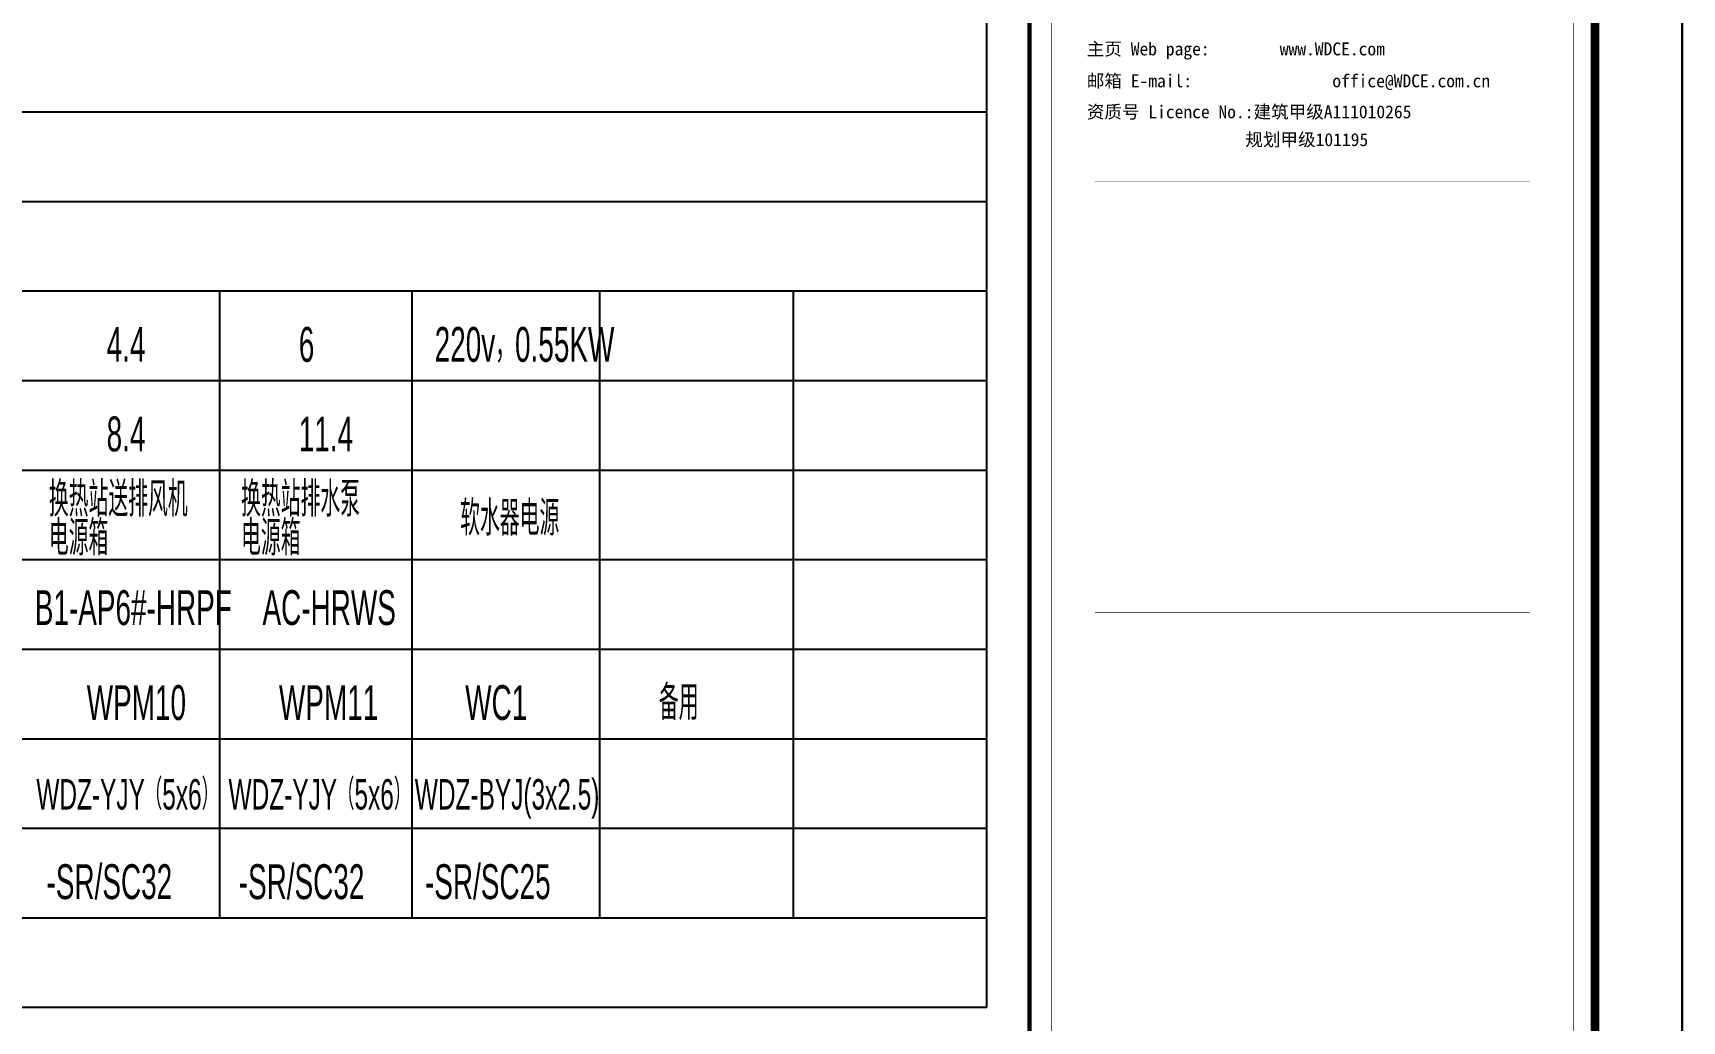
# Model space of a CAD drawing. Extents: x 776418 to 2076422, y -1170708 to 498544.
# Drawn here: x 973575 to 992531, y -1070047 to -1058698 of the extents above; entities that cross this region are included whole.
import ezdxf

# ---------------------------------------------------------------- set-up
doc = ezdxf.new("R2010")
doc.units = 0
doc.header["$LTSCALE"] = 1000
doc.header["$MEASUREMENT"] = 0
doc.layers.get('0').update_dxf_attribs({"linetype": 'CONTINUOUS'})
for name, color, linetype in [('D-TEXT', 7, 'CONTINUOUS'), ('DIM-动力', 3, 'CONTINUOUS'), ('DIM-照明', 3, 'CONTINUOUS'), ('SHEET_LINE', 6, 'CONTINUOUS'), ('SHEET_TEXT', 7, 'CONTINUOUS'), ('TEL_TITLE', 7, 'CONTINUOUS'), ('WIRE-通讯', 4, 'CONTINUOUS')]:
    doc.layers.add(name, color=color, linetype=linetype)
doc.styles.add('_JD', font='ros.shx', dxfattribs={"width": 0.8, "bigfont": 'JD.shx'})
doc.styles.add('华文细黑', font='STXIHEI.TTF')

# ---------------------------------------------------------------- blocks, each defined once
blk = doc.blocks.new('A$C00115E70')
at = {"layer": 'WIRE-通讯', "ltscale": 0.001}
blk.add_lwpolyline([(-84100, 59400), (0, 59400), (0, 0), (-84100, 0)], close=True, dxfattribs=at)
blk = doc.blocks.new('A$C51FB5BAD')
at = {"layer": 'SHEET_LINE', "const_width": 50}
blk.add_lwpolyline([(-6500, -57400), (0, -57400), (0, -6150), (-6500, -6150)], close=True, dxfattribs=at)
at = {"layer": 'SHEET_LINE', "const_width": 4.999999999999995}
for points in [[(-6250, -15739.90927883727), (-6250, -33442.5692015125)], [(-6250, -33442.5692015125), (-250, -33442.5692015125), (-250, -15739.90927883727)], [(-5750, -22389.16439552279), (-750, -22389.16439552279)], [(-5750, -27342.59945737431), (-750, -27342.59945737431)]]:
    blk.add_lwpolyline(points, dxfattribs=at)
at = {"layer": 'SHEET_TEXT', "style": '华文细黑'}
for s, p in [('主页 Web page:        www.WDCE.com', (-5842.124720930588, -20944.87498448463)), ('邮箱 E-mail:                office@WDCE.com.cn ', (-5842.124720930588, -21311.76950156386)), ('资质号 Licence No.:建筑甲级A111010265', (-5842.124720930588, -21667.40389532014)), ('规划甲级101195', (-4020.108854189981, -21986.90975711378))]:
    blk.add_text(s, height=148.1169032266934, dxfattribs=at).set_placement(p)

msp = doc.modelspace()

# ---------------------------------------------------------------- linework, layer by layer
at = {"layer": 'DIM-动力', "ltscale": 0.001}
msp.add_lwpolyline([(908431.4639519872, -1096410.235923385), (992531.4639519872, -1096410.235923385), (992531.4639519872, -1037010.235923385), (908431.4639519872, -1037010.235923385)], close=True, dxfattribs=at)
at = {"layer": 'DIM-照明'}
for p, q in [((984541.0294611126, -1069889.673257686), (984541.0294611126, -1042365.741719102)), ((975720.3919576146, -1061661.101829115), (975720.3919576146, -1068861.101829115)), ((977929.8082461935, -1061661.101829115), (977929.8082461935, -1068861.101829115)), ((980088.1415823183, -1061661.101829115), (980088.1415823183, -1068861.101829115)), ((982314.5855217152, -1061661.101829115), (982314.5855217152, -1068861.101829115)), ((982314.5855217152, -1061661.101829115), (982314.5855217152, -1068861.101829115)), ((944060.7508055926, -1069889.673257686), (984541.0294611126, -1069889.673257686))]:
    msp.add_line(p, q, dxfattribs=at)
for points in [[(944060.7508055926, -1059603.958971972), (984541.0294611126, -1059603.958971972)], [(944060.7508055926, -1060632.530400543), (984541.0294611126, -1060632.530400543)], [(944060.7508055926, -1061661.101829115), (984541.0294611126, -1061661.101829115)], [(944060.7508055926, -1062689.673257686), (984541.0294611126, -1062689.673257686)], [(944060.7508055926, -1063718.244686258), (984541.0294611126, -1063718.244686258)], [(944060.7508055926, -1064746.816114829), (984541.0294611126, -1064746.816114829)], [(944060.7508055926, -1065775.387543401), (984541.0294611126, -1065775.387543401)], [(944060.7508055926, -1066803.958971972), (984541.0294611126, -1066803.958971972)], [(944060.7508055926, -1067832.530400543), (984541.0294611126, -1067832.530400543)], [(944060.7508055926, -1068861.101829115), (984541.0294611126, -1068861.101829115)]]:
    msp.add_lwpolyline(points, dxfattribs=at)
at = {"layer": 'TEL_TITLE'}
msp.add_lwpolyline([(908431.4639519872, -1096410.235923385), (992531.4639519872, -1096410.235923385), (992531.4639519872, -1037010.235923385), (908431.4639519872, -1037010.235923385)], close=True, dxfattribs=at)
at = {"layer": 'TEL_TITLE', "const_width": 100}
msp.add_lwpolyline([(910931.4639519872, -1095410.235923385), (991531.4639519872, -1095410.235923385), (991531.4639519872, -1038010.235923385), (910931.4639519872, -1038010.235923385)], close=True, dxfattribs=at)

# ---------------------------------------------------------------- block references
msp.add_blockref('A$C51FB5BAD', (991531.4639519872, -1038010.235923385))
at = {"layer": 'WIRE-通讯', "ltscale": 0.001}
msp.add_blockref('A$C00115E70', (992531.4639519872, -1096410.235923385), dxfattribs=at)

# ---------------------------------------------------------------- texts
at = {"layer": 'D-TEXT', "style": '_JD', "width": 0.6}
for s, height, p in [('4.4', 400, (974421.0387325303, -1062475.157543155)), ('6', 400, (976630.4550211092, -1062475.157543155)), ('220v，0.55KW', 400, (978192.396988861, -1062475.157543155)), ('8.4', 400, (974421.0387325303, -1063503.728971726)), ('11.4', 400, (976630.4550211092, -1063503.728971726)), ('换热站送排风机', 400, (973756.9995028265, -1064253.214166929)), ('换热站排水泵', 400, (975966.4157914054, -1064253.214166929)), ('软水器电源', 400, (978485.0227349121, -1064470.608287143)), ('电源箱', 400, (973756.9995028265, -1064698.793160592)), ('电源箱', 400, (975966.4157914054, -1064698.793160592)), ('B1-AP6#-HRPF', 400, (973595.3623116072, -1065498.310361983)), ('AC-HRWS', 400, (976213.079442692, -1065498.310361983)), ('WPM10', 400, (974192.8163769701, -1066589.443257445)), ('WPM11', 400, (976402.232665549, -1066589.443257445)), ('WC1', 400, (978543.5383508559, -1066589.443257445)), ('备用', 400, (980769.9822902528, -1066589.443257445)), ('WDZ-YJY（5x6）', 350, (973613.3154430075, -1067618.014686016)), ('WDZ-YJY（5x6）', 350, (975822.7317315864, -1067618.014686016)), ('WDZ-BYJ(3x2.5)', 350, (977964.0374168933, -1067618.014686016)), ('-SR/SC32', 400, (973730.3207244563, -1068646.586114584)), ('-SR/SC32', 400, (975939.7370130352, -1068646.586114584)), ('-SR/SC25', 400, (978081.0426983421, -1068646.586114584))]:
    msp.add_text(s, height=height, dxfattribs=at).set_placement(p)

doc.saveas('drawing.dxf')
